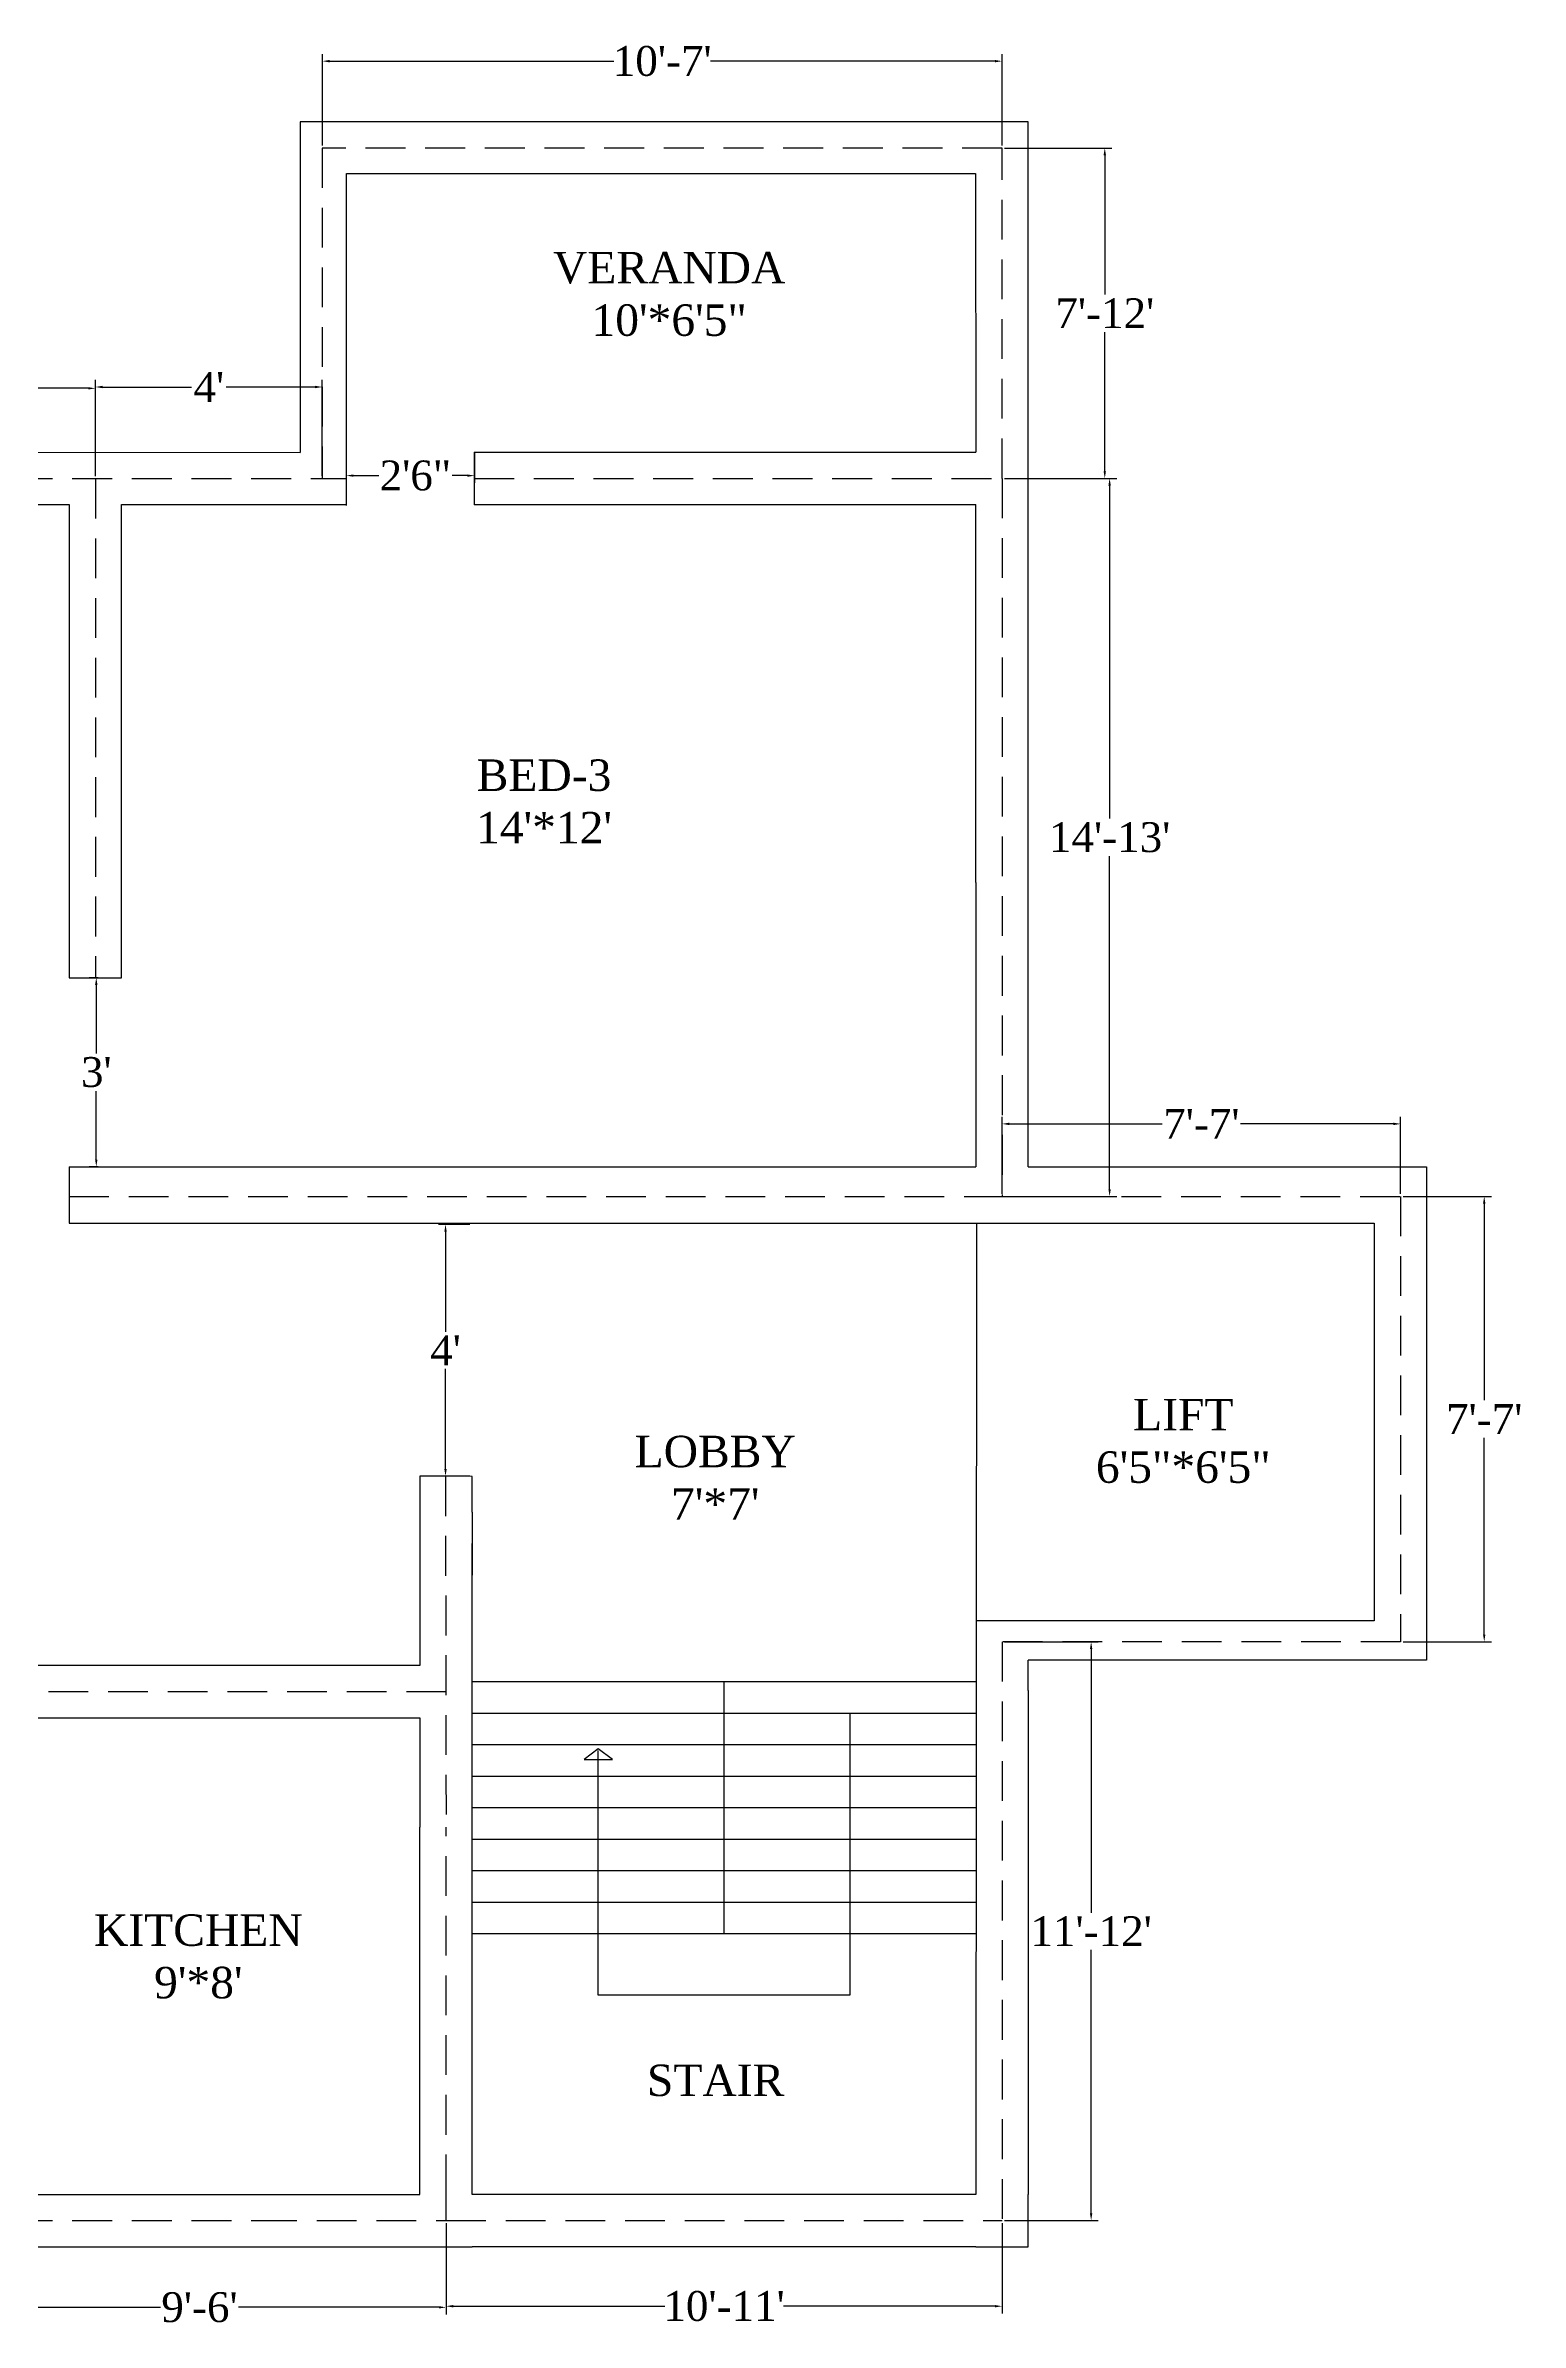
# Model space of a CAD drawing. Header units: inches. Extents: x 12 to 130, y 10 to 69.
# Drawn here: x 93.3 to 130.4, y 10.1 to 67.4 of the extents above; entities that cross this region are included whole.
import ezdxf

# ---------------------------------------------------------------- set-up
doc = ezdxf.new("R2010")
doc.units = ezdxf.units.IN
doc.header["$LTSCALE"] = 2
doc.header["$MEASUREMENT"] = 0
doc.linetypes.add('HIDDENX2', pattern=[0.75, 0.5, -0.25])
doc.styles.get("Standard").update_dxf_attribs({"font": 'arial.ttf'})
doc.dimstyles.get("Standard").update_dxf_attribs({"dimtxt": 0.18, "dimasz": 0.18, "dimexe": 0.18, "dimexo": 0.0625, "dimgap": 0.09, "dimtad": 0, "dimtih": 1, "dimtoh": 1, "dimdec": 4, "dimzin": 0, "dimdsep": 46, "dimtxsty": 'Standard', "dimcen": 0.09, "dimadec": 0, "dimazin": 0, "dimtfac": 1, "dimtdec": 4, "dimtofl": 0, "dimtmove": 0, "dimatfit": 3, "dimfxl": 1, "dimtolj": 1, "dimtzin": 0, "dimarcsym": 0})

# ---------------------------------------------------------------- blocks, each defined once
blk = doc.blocks.new('*D1')
at = {"color": 0, "lineweight": -2, "transparency": 16777216}
for p, q in [((103.956, 37.741), (103.167, 37.741)), ((103.347, 37.561), (103.347, 35.041)), ((103.347, 31.591), (103.347, 34.111)), ((103.956, 31.411), (103.167, 31.411))]:
    blk.add_line(p, q, dxfattribs=at)
at = {"color": 0, "transparency": 16777216}
for points in [[(103.317, 37.561), (103.377, 37.561), (103.347, 37.741)], [(103.317, 31.591), (103.377, 31.591), (103.347, 31.411)]]:
    blk.add_solid(points, dxfattribs=at)
at = {"layer": 'Defpoints', "color": 0, "transparency": 16777216}
for p in [(104.019, 37.741), (103.347, 31.411), (104.019, 31.411)]:
    blk.add_point(p, dxfattribs=at)
at = {"color": 0, "transparency": 16777216, "insert": (103.347, 34.576), "char_height": 0.18, "attachment_point": 5}
blk.add_mtext("\\A1;{\\fTimes New Roman|b0|i0|c0|p18;\\H4.16667x;4'}", dxfattribs=at)
blk = doc.blocks.new('*D8')
at = {"color": 0, "lineweight": -2, "transparency": 16777216}
for p, q in [((64.325, 56.55), (64.325, 58.93)), ((64.505, 58.75), (77.942, 58.75)), ((94.364, 58.75), (80.928, 58.75)), ((94.544, 56.54), (94.544, 58.93))]:
    blk.add_line(p, q, dxfattribs=at)
at = {"color": 0, "transparency": 16777216}
for points in [[(64.505, 58.78), (64.505, 58.72), (64.325, 58.75)], [(94.364, 58.78), (94.364, 58.72), (94.544, 58.75)]]:
    blk.add_solid(points, dxfattribs=at)
at = {"layer": 'Defpoints', "color": 0, "transparency": 16777216}
for p in [(94.544, 58.75), (64.325, 56.487), (94.544, 56.477)]:
    blk.add_point(p, dxfattribs=at)
at = {"color": 0, "transparency": 16777216, "insert": (79.435, 58.75), "char_height": 0.18, "attachment_point": 5}
blk.add_mtext("\\A1;{\\fTimes New Roman|b0|i0|c0|p18;\\H4.16667x;19'-13'}", dxfattribs=at)
blk = doc.blocks.new('*D9')
at = {"color": 0, "lineweight": -2, "transparency": 16777216}
for p, q in [((103.359, 12.644), (103.359, 10.375)), ((117.338, 12.644), (117.338, 10.375)), ((103.539, 10.555), (108.856, 10.555)), ((117.158, 10.555), (111.841, 10.555))]:
    blk.add_line(p, q, dxfattribs=at)
at = {"color": 0, "transparency": 16777216}
for points in [[(103.539, 10.585), (103.539, 10.525), (103.359, 10.555)], [(117.158, 10.585), (117.158, 10.525), (117.338, 10.555)]]:
    blk.add_solid(points, dxfattribs=at)
at = {"layer": 'Defpoints', "color": 0, "transparency": 16777216}
for p in [(103.359, 12.706), (117.338, 12.706), (103.359, 10.555)]:
    blk.add_point(p, dxfattribs=at)
at = {"color": 0, "transparency": 16777216, "insert": (110.349, 10.555), "char_height": 0.18, "attachment_point": 5}
blk.add_mtext("\\A1;{\\fTimes New Roman|b0|i0|c0|p18;\\H4.16667x;10'-11'}", dxfattribs=at)
blk = doc.blocks.new('*D10')
at = {"color": 0, "lineweight": -2, "transparency": 16777216}
for p, q in [((90.963, 12.644), (90.963, 10.347)), ((103.359, 12.644), (103.359, 10.347)), ((91.143, 10.527), (96.179, 10.527)), ((103.179, 10.527), (98.144, 10.527))]:
    blk.add_line(p, q, dxfattribs=at)
at = {"color": 0, "transparency": 16777216}
for points in [[(91.143, 10.557), (91.143, 10.497), (90.963, 10.527)], [(103.179, 10.557), (103.179, 10.497), (103.359, 10.527)]]:
    blk.add_solid(points, dxfattribs=at)
at = {"layer": 'Defpoints', "color": 0, "transparency": 16777216}
for p in [(90.963, 12.706), (103.359, 12.706), (90.963, 10.527)]:
    blk.add_point(p, dxfattribs=at)
at = {"color": 0, "transparency": 16777216, "insert": (97.161, 10.527), "char_height": 0.18, "attachment_point": 5}
blk.add_mtext("\\A1;{\\fTimes New Roman|b0|i0|c0|p18;\\H4.16667x;9'-6'}", dxfattribs=at)
blk = doc.blocks.new('*D21')
at = {"color": 0, "lineweight": -2, "transparency": 16777216}
for p, q in [((94.611, 43.937), (94.387, 43.937)), ((94.567, 43.757), (94.567, 42.035)), ((94.567, 39.37), (94.567, 41.092)), ((94.611, 39.19), (94.387, 39.19))]:
    blk.add_line(p, q, dxfattribs=at)
at = {"color": 0, "transparency": 16777216}
for points in [[(94.537, 43.757), (94.597, 43.757), (94.567, 43.937)], [(94.537, 39.37), (94.597, 39.37), (94.567, 39.19)]]:
    blk.add_solid(points, dxfattribs=at)
at = {"layer": 'Defpoints', "color": 0, "transparency": 16777216}
for p in [(94.567, 43.937), (94.673, 43.937), (94.673, 39.19)]:
    blk.add_point(p, dxfattribs=at)
at = {"color": 0, "transparency": 16777216, "insert": (94.567, 41.564), "char_height": 0.18, "attachment_point": 5}
blk.add_mtext("\\A1;{\\fTimes New Roman|b0|i0|c0|p18;\\H4.16667x;3'}", dxfattribs=at)
blk = doc.blocks.new('*D30')
at = {"color": 0, "lineweight": -2, "transparency": 16777216}
for p, q in [((117.4, 27.252), (119.757, 27.252)), ((119.577, 27.072), (119.577, 20.444)), ((119.577, 12.886), (119.577, 19.514)), ((117.4, 12.706), (119.757, 12.706))]:
    blk.add_line(p, q, dxfattribs=at)
at = {"color": 0, "transparency": 16777216}
for points in [[(119.547, 27.072), (119.607, 27.072), (119.577, 27.252)], [(119.547, 12.886), (119.607, 12.886), (119.577, 12.706)]]:
    blk.add_solid(points, dxfattribs=at)
at = {"layer": 'Defpoints', "color": 0, "transparency": 16777216}
for p in [(117.338, 27.252), (119.577, 27.252), (117.338, 12.706)]:
    blk.add_point(p, dxfattribs=at)
at = {"color": 0, "transparency": 16777216, "insert": (119.577, 19.979), "char_height": 0.18, "attachment_point": 5}
blk.add_mtext("\\A1;{\\fTimes New Roman|b0|i0|c0|p18;\\H4.16667x;11'-12'}", dxfattribs=at)
blk = doc.blocks.new('*D31')
at = {"color": 0, "lineweight": -2, "transparency": 16777216}
for p, q in [((127.42, 38.445), (129.639, 38.445)), ((129.459, 38.265), (129.459, 33.321)), ((129.459, 27.432), (129.459, 32.376)), ((127.42, 27.252), (129.639, 27.252))]:
    blk.add_line(p, q, dxfattribs=at)
at = {"color": 0, "transparency": 16777216}
for points in [[(129.429, 38.265), (129.489, 38.265), (129.459, 38.445)], [(129.429, 27.432), (129.489, 27.432), (129.459, 27.252)]]:
    blk.add_solid(points, dxfattribs=at)
at = {"layer": 'Defpoints', "color": 0, "transparency": 16777216}
for p in [(127.358, 38.445), (129.459, 38.445), (127.358, 27.252)]:
    blk.add_point(p, dxfattribs=at)
at = {"color": 0, "transparency": 16777216, "insert": (129.459, 32.848), "char_height": 0.18, "attachment_point": 5}
blk.add_mtext("\\A1;{\\fTimes New Roman|b0|i0|c0|p18;\\H4.16667x;7'-7'}", dxfattribs=at)
blk = doc.blocks.new('*D32')
at = {"color": 0, "lineweight": -2, "transparency": 16777216}
for p, q in [((117.338, 38.507), (117.338, 40.446)), ((117.518, 40.266), (121.364, 40.266)), ((127.178, 40.266), (123.331, 40.266)), ((127.358, 38.507), (127.358, 40.446))]:
    blk.add_line(p, q, dxfattribs=at)
at = {"color": 0, "transparency": 16777216}
for points in [[(117.518, 40.296), (117.518, 40.236), (117.338, 40.266)], [(127.178, 40.296), (127.178, 40.236), (127.358, 40.266)]]:
    blk.add_solid(points, dxfattribs=at)
at = {"layer": 'Defpoints', "color": 0, "transparency": 16777216}
for p in [(117.338, 40.266), (117.338, 38.445), (127.358, 38.445)]:
    blk.add_point(p, dxfattribs=at)
at = {"color": 0, "transparency": 16777216, "insert": (122.348, 40.266), "char_height": 0.18, "attachment_point": 5}
blk.add_mtext("\\A1;{\\fTimes New Roman|b0|i0|c0|p18;\\H4.16667x;7'-7'}", dxfattribs=at)
blk = doc.blocks.new('*D33')
at = {"color": 0, "lineweight": -2, "transparency": 16777216}
for p, q in [((117.4, 56.487), (120.222, 56.487)), ((120.042, 56.307), (120.042, 47.938)), ((120.042, 38.625), (120.042, 46.995)), ((117.4, 38.445), (120.222, 38.445))]:
    blk.add_line(p, q, dxfattribs=at)
at = {"color": 0, "transparency": 16777216}
for points in [[(120.012, 56.307), (120.072, 56.307), (120.042, 56.487)], [(120.012, 38.625), (120.072, 38.625), (120.042, 38.445)]]:
    blk.add_solid(points, dxfattribs=at)
at = {"layer": 'Defpoints', "color": 0, "transparency": 16777216}
for p in [(117.338, 56.487), (117.338, 38.445), (120.042, 38.445)]:
    blk.add_point(p, dxfattribs=at)
at = {"color": 0, "transparency": 16777216, "insert": (120.042, 47.466), "char_height": 0.18, "attachment_point": 5}
blk.add_mtext("\\A1;{\\fTimes New Roman|b0|i0|c0|p18;\\H4.16667x;14'-13'}", dxfattribs=at)
blk = doc.blocks.new('*D34')
at = {"color": 0, "lineweight": -2, "transparency": 16777216}
for p, q in [((117.4, 64.787), (120.1, 64.787)), ((119.92, 64.607), (119.92, 61.11)), ((119.92, 56.667), (119.92, 60.165)), ((117.4, 56.487), (120.1, 56.487))]:
    blk.add_line(p, q, dxfattribs=at)
at = {"color": 0, "transparency": 16777216}
for points in [[(119.89, 64.607), (119.95, 64.607), (119.92, 64.787)], [(119.89, 56.667), (119.95, 56.667), (119.92, 56.487)]]:
    blk.add_solid(points, dxfattribs=at)
at = {"layer": 'Defpoints', "color": 0, "transparency": 16777216}
for p in [(117.338, 64.787), (119.92, 64.787), (117.338, 56.487)]:
    blk.add_point(p, dxfattribs=at)
at = {"color": 0, "transparency": 16777216, "insert": (119.92, 60.637), "char_height": 0.18, "attachment_point": 5}
blk.add_mtext("\\A1;{\\fTimes New Roman|b0|i0|c0|p18;\\H4.16667x;7'-12'}", dxfattribs=at)
blk = doc.blocks.new('*D35')
at = {"color": 0, "lineweight": -2, "transparency": 16777216}
for p, q in [((100.25, 64.85), (100.25, 67.151)), ((100.43, 66.971), (107.578, 66.971)), ((117.158, 66.971), (110.01, 66.971)), ((117.338, 64.85), (117.338, 67.151))]:
    blk.add_line(p, q, dxfattribs=at)
at = {"color": 0, "transparency": 16777216}
for points in [[(100.43, 67.001), (100.43, 66.941), (100.25, 66.971)], [(117.158, 67.001), (117.158, 66.941), (117.338, 66.971)]]:
    blk.add_solid(points, dxfattribs=at)
at = {"layer": 'Defpoints', "color": 0, "transparency": 16777216}
for p in [(100.25, 66.971), (100.25, 64.787), (117.338, 64.787)]:
    blk.add_point(p, dxfattribs=at)
at = {"color": 0, "transparency": 16777216, "insert": (108.794, 66.971), "char_height": 0.18, "attachment_point": 5}
blk.add_mtext("\\A1;{\\fTimes New Roman|b0|i0|c0|p18;\\H4.16667x;10'-7'}", dxfattribs=at)
blk = doc.blocks.new('*D36')
at = {"color": 0, "lineweight": -2, "transparency": 16777216}
for p, q in [((94.544, 56.54), (94.544, 58.963)), ((100.249, 56.55), (100.249, 58.963)), ((94.724, 58.783), (96.962, 58.783)), ((100.069, 58.783), (97.831, 58.783))]:
    blk.add_line(p, q, dxfattribs=at)
at = {"color": 0, "transparency": 16777216}
for points in [[(94.724, 58.813), (94.724, 58.753), (94.544, 58.783)], [(100.069, 58.813), (100.069, 58.753), (100.249, 58.783)]]:
    blk.add_solid(points, dxfattribs=at)
at = {"layer": 'Defpoints', "color": 0, "transparency": 16777216}
for p in [(100.249, 58.783), (94.544, 56.477), (100.249, 56.487)]:
    blk.add_point(p, dxfattribs=at)
at = {"color": 0, "transparency": 16777216, "insert": (97.396, 58.783), "char_height": 0.18, "attachment_point": 5}
blk.add_mtext("\\A1;{\\fTimes New Roman|b0|i0|c0|p18;\\H4.16667x;4'}", dxfattribs=at)
blk = doc.blocks.new('*D38')
at = {"color": 0, "lineweight": -2, "transparency": 16777216}
for p, q in [((100.853, 57.085), (100.853, 56.376)), ((104.077, 57.139), (104.077, 56.376)), ((101.033, 56.556), (101.669, 56.556)), ((103.897, 56.556), (103.511, 56.556))]:
    blk.add_line(p, q, dxfattribs=at)
at = {"color": 0, "transparency": 16777216}
for points in [[(101.033, 56.586), (101.033, 56.526), (100.853, 56.556)], [(103.897, 56.586), (103.897, 56.526), (104.077, 56.556)]]:
    blk.add_solid(points, dxfattribs=at)
at = {"layer": 'Defpoints', "color": 0, "transparency": 16777216}
for p in [(100.853, 57.147), (104.077, 57.202), (104.077, 56.556)]:
    blk.add_point(p, dxfattribs=at)
at = {"color": 0, "transparency": 16777216, "insert": (102.59, 56.556), "char_height": 0.18, "attachment_point": 5}
blk.add_mtext('\\A1;{\\fTimes New Roman|b0|i0|c0|p18;\\H4.16667x;2\'6"}', dxfattribs=at)

msp = doc.modelspace()

# ---------------------------------------------------------------- linework, layer by layer
for p, q in [((117.99705, 65.44684), (99.69362, 65.44684)), ((99.69362, 65.44684), (99.69362, 57.13996)), ((117.99705, 57.14684), (117.99705, 65.44684)), ((100.8538, 55.80896), (100.8538, 64.14684)), ((100.8538, 64.14684), (116.67377, 64.14684)), ((116.67377, 64.14684), (116.67762, 57.14684)), ((64.3255, 57.14684), (99.69362, 57.13996)), ((104.06875, 57.14736), (104.06875, 55.82399)), ((104.06875, 57.14684), (116.67762, 57.14684)), ((117.99705, 44.75096), (117.99705, 57.14684)), ((90.30411, 55.82813), (93.88432, 55.82813)), ((93.88432, 55.82813), (93.88432, 43.93552)), ((95.20303, 43.93552), (95.20303, 55.82813)), ((95.20303, 55.82813), (100.8538, 55.82813)), ((104.06875, 55.82813), (116.67834, 55.82813)), ((116.67834, 46.33341), (116.67834, 55.82813)), ((116.67834, 46.33341), (116.67834, 39.18836)), ((117.99705, 39.18836), (117.99705, 44.75096)), ((93.88182, 43.93552), (95.20303, 43.93552)), ((93.88432, 39.18836), (116.67834, 39.18836)), ((93.88432, 39.18836), (93.88432, 37.77441)), ((117.99705, 39.18836), (128.00618, 39.18836)), ((128.00618, 39.18836), (128.00618, 26.78908)), ((93.88432, 37.77441), (116.69364, 37.77441)), ((116.69364, 37.77441), (116.67834, 13.36563)), ((116.69364, 37.77441), (126.69364, 37.77441)), ((126.69364, 37.77441), (126.69364, 27.77441)), ((103.35936, 31.41111), (102.7, 31.41111)), ((104.01871, 31.40667), (102.7, 31.41111)), ((102.7, 31.41111), (102.7, 30.50887)), ((104.01871, 30.50887), (104.01871, 31.40667)), ((102.7, 30.50887), (102.7, 26.65578)), ((104.01871, 30.50887), (104.01871, 30.50887)), ((104.01871, 30.50887), (104.01871, 29.71765)), ((104.01871, 29.71765), (104.01871, 28.92642)), ((104.01871, 28.92642), (104.01871, 29.71765)), ((104.01871, 20.22293), (104.01871, 28.92642)), ((126.69364, 27.77441), (116.69364, 27.77441)), ((102.7, 26.65578), (90.30305, 26.65578)), ((128.00618, 26.78658), (117.99542, 26.78658)), ((117.99705, 26.02526), (117.99705, 26.78658)), ((104.01871, 26.24979), (110.34853, 26.24979)), ((110.34853, 19.91997), (110.34853, 26.24979)), ((110.34853, 26.24979), (116.67834, 26.24979)), ((117.99705, 26.02526), (117.99705, 13.36563)), ((90.30305, 25.33707), (102.7, 25.33707)), ((102.7, 25.33707), (102.7, 22.59661)), ((104.01871, 25.45856), (110.34853, 25.45856)), ((110.34853, 25.45856), (116.67834, 25.45856)), ((113.51343, 25.45856), (113.51343, 18.37067)), ((104.01871, 24.66734), (110.34853, 24.66734)), ((110.34853, 24.66734), (116.67834, 24.66734)), ((107.18362, 24.56019), (106.83232, 24.28999)), ((106.83232, 24.28999), (107.5463, 24.28999)), ((107.5463, 24.28999), (107.18362, 24.56019)), ((107.18362, 18.37067), (107.18362, 24.52063)), ((104.01871, 23.87611), (110.34853, 23.87611)), ((110.34853, 23.87611), (116.67834, 23.87611)), ((104.01871, 23.08488), (110.34853, 23.08488)), ((110.34853, 23.08488), (116.67834, 23.08488)), ((102.7, 13.36563), (102.7, 22.59661)), ((104.01871, 22.29366), (110.34853, 22.29366)), ((110.34853, 22.29366), (116.67834, 22.29366)), ((104.01871, 21.50243), (110.34853, 21.50243)), ((110.34853, 21.50243), (116.67834, 21.50243)), ((104.01871, 20.7112), (110.34853, 20.7112)), ((110.34853, 20.7112), (116.67834, 20.7112)), ((104.01871, 13.36563), (104.01871, 20.22293)), ((104.01871, 19.91997), (110.34853, 19.91997)), ((110.34853, 19.91997), (116.67834, 19.91997)), ((113.51343, 18.37067), (107.18362, 18.37067)), ((91.62282, 13.36563), (102.7, 13.36563)), ((103.35936, 12.70627), (103.35936, 13.36563)), ((116.67834, 13.36563), (104.01871, 13.36563)), ((117.99705, 12.04691), (117.99705, 13.36563)), ((91.62282, 12.04691), (97.95264, 12.04691)), ((97.95264, 12.04691), (104.01871, 12.04691)), ((116.67834, 12.04691), (104.01871, 12.04691)), ((116.67834, 12.04691), (117.99705, 12.04691))]:
    msp.add_line(p, q)
at = {"color": 1, "linetype": 'HIDDENX2'}
for p, q in [((117.3377, 64.78749), (100.24973, 64.78749)), ((100.24973, 64.78749), (100.24973, 56.48562)), ((117.3377, 56.48749), (117.3377, 64.78749)), ((90.96347, 56.48749), (100.19445, 56.48749)), ((94.54368, 56.47714), (94.54368, 43.93552)), ((100.19445, 56.48749), (100.8538, 56.48749)), ((104.06875, 56.48749), (117.3377, 56.48749)), ((117.3377, 56.48749), (117.3377, 38.44491)), ((93.88432, 38.44491), (117.3377, 38.44491)), ((117.3377, 38.44491), (127.35782, 38.44491)), ((127.35782, 38.44491), (127.35782, 27.25161)), ((103.34677, 31.41111), (103.35936, 22.59661)), ((127.35782, 27.25161), (117.33769, 27.25161)), ((117.3377, 27.25161), (117.3377, 12.70627)), ((103.3659, 25.99642), (90.30319, 25.99642)), ((103.35936, 13.36563), (103.35936, 22.59661)), ((90.96347, 12.70627), (98.61199, 12.70627)), ((98.61199, 12.70627), (103.35936, 12.70627)), ((103.35936, 12.70627), (117.3377, 12.70627))]:
    msp.add_line(p, q, dxfattribs=at)

# ---------------------------------------------------------------- texts
at = {"char_height": 0.7912268, "attachment_point": 2}
for s, insert in [('{\\fTimes New Roman|b0|i0|c0|p18;VERANDA\\P10\'*6\'5"}', (108.96911, 62.17891)), ("{\\fTimes New Roman|b0|i0|c0|p18;BED-3\\P14'*12'}", (105.82342, 49.42451)), ('{\\fTimes New Roman|b0|i0|c0|p18;LIFT\\P6\'5"*6\'5"}', (121.89403, 33.35632)), ("{\\fTimes New Roman|b0|i0|c0|p18;LOBBY\\P7'*7'}", (110.12728, 32.42961)), ("{\\fTimes New Roman|b0|i0|c0|p18;KITCHEN\\P9'*8'}", (97.13229, 20.40214)), ('{\\fTimes New Roman|b0|i0|c0|p18;STAIR}', (110.1363, 16.62854))]:
    msp.add_mtext(s, dxfattribs=dict(at, insert=insert))

# ---------------------------------------------------------------- dimensions: what is measured, and where the dimension line sits
for base, p1, p2, text, picture, middle in [((100.24973, 66.97144), (117.3377, 64.78749), (100.24973, 64.78749), "{\\fTimes New Roman|b0|i0|c0|p18;\\H4.16667x;10'-7'}", '*D35', (108.79371, 66.97144)), ((94.54368, 58.74974), (64.3255, 56.48749), (94.54368, 56.47714), "{\\fTimes New Roman|b0|i0|c0|p18;\\H4.16667x;19'-13'}", '*D8', (79.43459, 58.74974)), ((100.24917, 58.78292), (94.54368, 56.47714), (100.24917, 56.48749), "{\\fTimes New Roman|b0|i0|c0|p18;\\H4.16667x;4'}", '*D36', (97.39642, 58.78292)), ((117.3377, 40.26565), (127.35782, 38.44491), (117.3377, 38.44491), "{\\fTimes New Roman|b0|i0|c0|p18;\\H4.16667x;7'-7'}", '*D32', (122.34776, 40.26565)), ((90.96347, 10.52735), (103.35936, 12.70627), (90.96347, 12.70627), "{\\fTimes New Roman|b0|i0|c0|p18;\\H4.16667x;9'-6'}", '*D10', (97.16141, 10.52735)), ((103.35936, 10.55505), (117.3377, 12.70627), (103.35936, 12.70627), "{\\fTimes New Roman|b0|i0|c0|p18;\\H4.16667x;10'-11'}", '*D9', (110.34853, 10.55505))]:
    dim = msp.add_linear_dim(base=base, p1=p1, p2=p2, text=text, dimstyle='Standard')
    dim.commit()
    dim.dimension.update_dxf_attribs({"geometry": picture, "text_midpoint": middle})
for base, p1, p2, text, picture, middle in [((119.91967, 64.78749), (117.3377, 56.48749), (117.3377, 64.78749), "{\\fTimes New Roman|b0|i0|c0|p18;\\H4.16667x;7'-12'}", '*D34', (119.91967, 60.63749)), ((120.04204, 38.44491), (117.3377, 56.48749), (117.3377, 38.44491), "{\\fTimes New Roman|b0|i0|c0|p18;\\H4.16667x;14'-13'}", '*D33', (120.04204, 47.4662)), ((129.45906, 38.44491), (127.35782, 27.25161), (127.35782, 38.44491), "{\\fTimes New Roman|b0|i0|c0|p18;\\H4.16667x;7'-7'}", '*D31', (129.45906, 32.84826)), ((103.34677, 31.41111), (104.01871, 37.74092), (104.01871, 31.41111), "{\\fTimes New Roman|b0|i0|c0|p18;\\H4.16667x;4'}", '*D1', (103.34677, 34.57602)), ((119.5769, 27.25161), (117.3377, 12.70627), (117.33769, 27.25161), "{\\fTimes New Roman|b0|i0|c0|p18;\\H4.16667x;11'-12'}", '*D30', (119.5769, 19.97894))]:
    dim = msp.add_linear_dim(base=base, p1=p1, p2=p2, angle=90, text=text, dimstyle='Standard')
    dim.commit()
    dim.dimension.update_dxf_attribs({"geometry": picture, "text_midpoint": middle})
dim = msp.add_linear_dim(base=(104.07731, 56.5562), p1=(100.85342, 57.14721), p2=(104.07731, 57.20154), text='{\\fTimes New Roman|b0|i0|c0|p18;\\H4.16667x;2\'6"}', dimstyle='Standard')
dim.commit()
dim.dimension.update_dxf_attribs({"geometry": '*D38', "text_midpoint": (102.59031, 56.5562), "dimtype": 160})
dim = msp.add_linear_dim(base=(94.56674, 43.93742), p1=(94.67344, 39.19006), p2=(94.67344, 43.93742), angle=90, text="{\\fTimes New Roman|b0|i0|c0|p18;\\H4.16667x;3'}", dimstyle='Standard')
dim.commit()
dim.dimension.update_dxf_attribs({"geometry": '*D21', "text_midpoint": (94.56674, 41.56374), "dimtype": 160})

doc.saveas('drawing.dxf')
